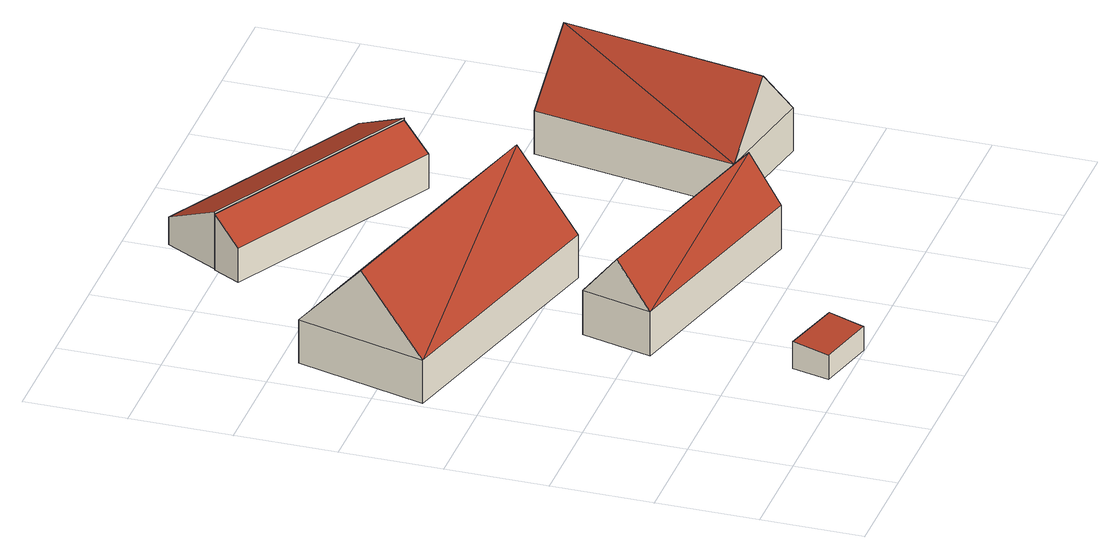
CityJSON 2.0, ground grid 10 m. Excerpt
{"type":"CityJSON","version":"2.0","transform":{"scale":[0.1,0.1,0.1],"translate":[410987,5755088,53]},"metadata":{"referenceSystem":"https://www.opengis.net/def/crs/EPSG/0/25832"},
"CityObjects":{
"building1":{"type":"Building","attributes":{"Gemeindeschluessel":"05515000","Geometrietyp2DReferenz":"3000","function":"31001_1310","roofType":"2100","measuredHeight":2.8},"geometry":[{"type":"Solid","lod":"2","boundaries":[[[[0,1,2,3]],[[4,5,1,0]],[[6,7,5,4]],[[3,2,7,6]],[[4,0,3,6]],[[1,5,7,2]]]],"semantics":{"surfaces":[{"type":"WallSurface"},{"type":"RoofSurface"},{"type":"GroundSurface"}],"values":[[0,0,0,0,1,2]]}}]},
"building2":{"type":"Building","attributes":{"Gemeindeschluessel":"05515000","Geometrietyp2DReferenz":"3000","function":"31001_1000","roofType":"3100","measuredHeight":11.88},"address":[{"country":"Germany","locality":"Münster","thoroughfareNumber":"155","thoroughfareName":"Münsterstraße"}],"geometry":[{"type":"Solid","lod":"2","boundaries":[[[[8,9,10,11]],[[12,13,9,8]],[[14,15,13,12]],[[11,10,15,14]],[[8,16,12]],[[14,17,11]],[[17,16,8]],[[8,11,17]],[[16,17,14]],[[14,12,16]],[[9,13,15,10]]]],"semantics":{"surfaces":[{"type":"WallSurface"},{"type":"RoofSurface"},{"type":"GroundSurface"}],"values":[[0,0,0,0,0,0,1,1,1,1,2]]}}]},
"building3":{"type":"Building","attributes":{"Gemeindeschluessel":"05515000","Geometrietyp2DReferenz":"3000","function":"31001_1000","roofType":"3100","measuredHeight":8.99},"address":[{"country":"Germany","locality":"Münster","thoroughfareNumber":"155a","thoroughfareName":"Münsterstraße"}],"geometry":[{"type":"Solid","lod":"2","boundaries":[[[[18,19,20,21]],[[22,23,19,18]],[[24,25,23,22]],[[21,20,25,24]],[[18,26,22]],[[24,27,21]],[[27,26,18]],[[18,21,27]],[[26,27,24]],[[24,22,26]],[[19,23,25,20]]]],"semantics":{"surfaces":[{"type":"WallSurface"},{"type":"RoofSurface"},{"type":"GroundSurface"}],"values":[[0,0,0,0,0,0,1,1,1,1,2]]}}]},
"building4":{"type":"Building","attributes":{"Gemeindeschluessel":"05515000","Geometrietyp2DReferenz":"3000","function":"51009_1610","roofType":"2100","measuredHeight":5.92},"geometry":[{"type":"Solid","lod":"2","boundaries":[[[[28,29,30,31]],[[32,33,29,28]],[[34,35,33,32]],[[31,30,35,34]],[[32,28,31,34]],[[29,33,35,30]]]],"semantics":{"surfaces":[{"type":"WallSurface"},{"type":"RoofSurface"},{"type":"GroundSurface"}],"values":[[0,0,0,0,1,2]]}}]},
"building5":{"type":"Building","attributes":{"Gemeindeschluessel":"05515000","Geometrietyp2DReferenz":"3000","function":"51009_1611","roofType":"2100","measuredHeight":6},"geometry":[{"type":"Solid","lod":"2","boundaries":[[[[36,37,38,39]],[[40,41,37,36]],[[42,43,41,40]],[[39,38,43,42]],[[40,36,39,42]],[[37,41,43,38]]]],"semantics":{"surfaces":[{"type":"WallSurface"},{"type":"RoofSurface"},{"type":"GroundSurface"}],"values":[[0,0,0,0,1,2]]}}]},
"building6":{"type":"Building","attributes":{"Gemeindeschluessel":"05515000","Geometrietyp2DReferenz":"3000","function":"31001_1000","roofType":"3100","measuredHeight":10.81},"address":[{"country":"Germany","locality":"Münster","thoroughfareNumber":"155b","thoroughfareName":"Münsterstraße"}],"geometry":[{"type":"Solid","lod":"2","boundaries":[[[[44,45,46,47]],[[48,49,45,44]],[[50,51,49,48]],[[47,46,51,50]],[[44,52,48]],[[50,53,47]],[[52,44,47]],[[47,53,52]],[[48,52,53]],[[53,50,48]],[[45,49,51,46]]]],"semantics":{"surfaces":[{"type":"WallSurface"},{"type":"RoofSurface"},{"type":"GroundSurface"}],"values":[[0,0,0,0,0,0,1,1,1,1,2]]}}]}
},
"vertices":[
[167,53,34],[167,53,6],[158,16,6],[158,16,31],[227,37,34],[227,37,6],[217,1,31],[217,1,6],
[296,415,52],[296,415,7],[40,482,7],[40,482,52],[261,286,52],[261,286,7],[5,353,52],[5,353,7],[279,350,125],[23,417,125],
[384,195,53],[384,195,7],[166,252,7],[166,252,53],[365,126,53],[365,126,7],[148,182,53],[148,182,7],[375,160,97],[157,217,97],
[175,604,66],[175,604,7],[160,577,7],[160,577,43],[386,491,66],[386,491,7],[372,463,43],[372,463,7],
[204,657,37],[204,657,8],[175,604,8],[175,604,68],[415,543,37],[415,543,8],[386,491,68],[386,491,8],
[461,391,51],[461,391,6],[425,190,6],[425,190,51],[574,370,51],[574,370,6],[537,169,51],[537,169,6],[518,381,114],[481,180,114]
]}
